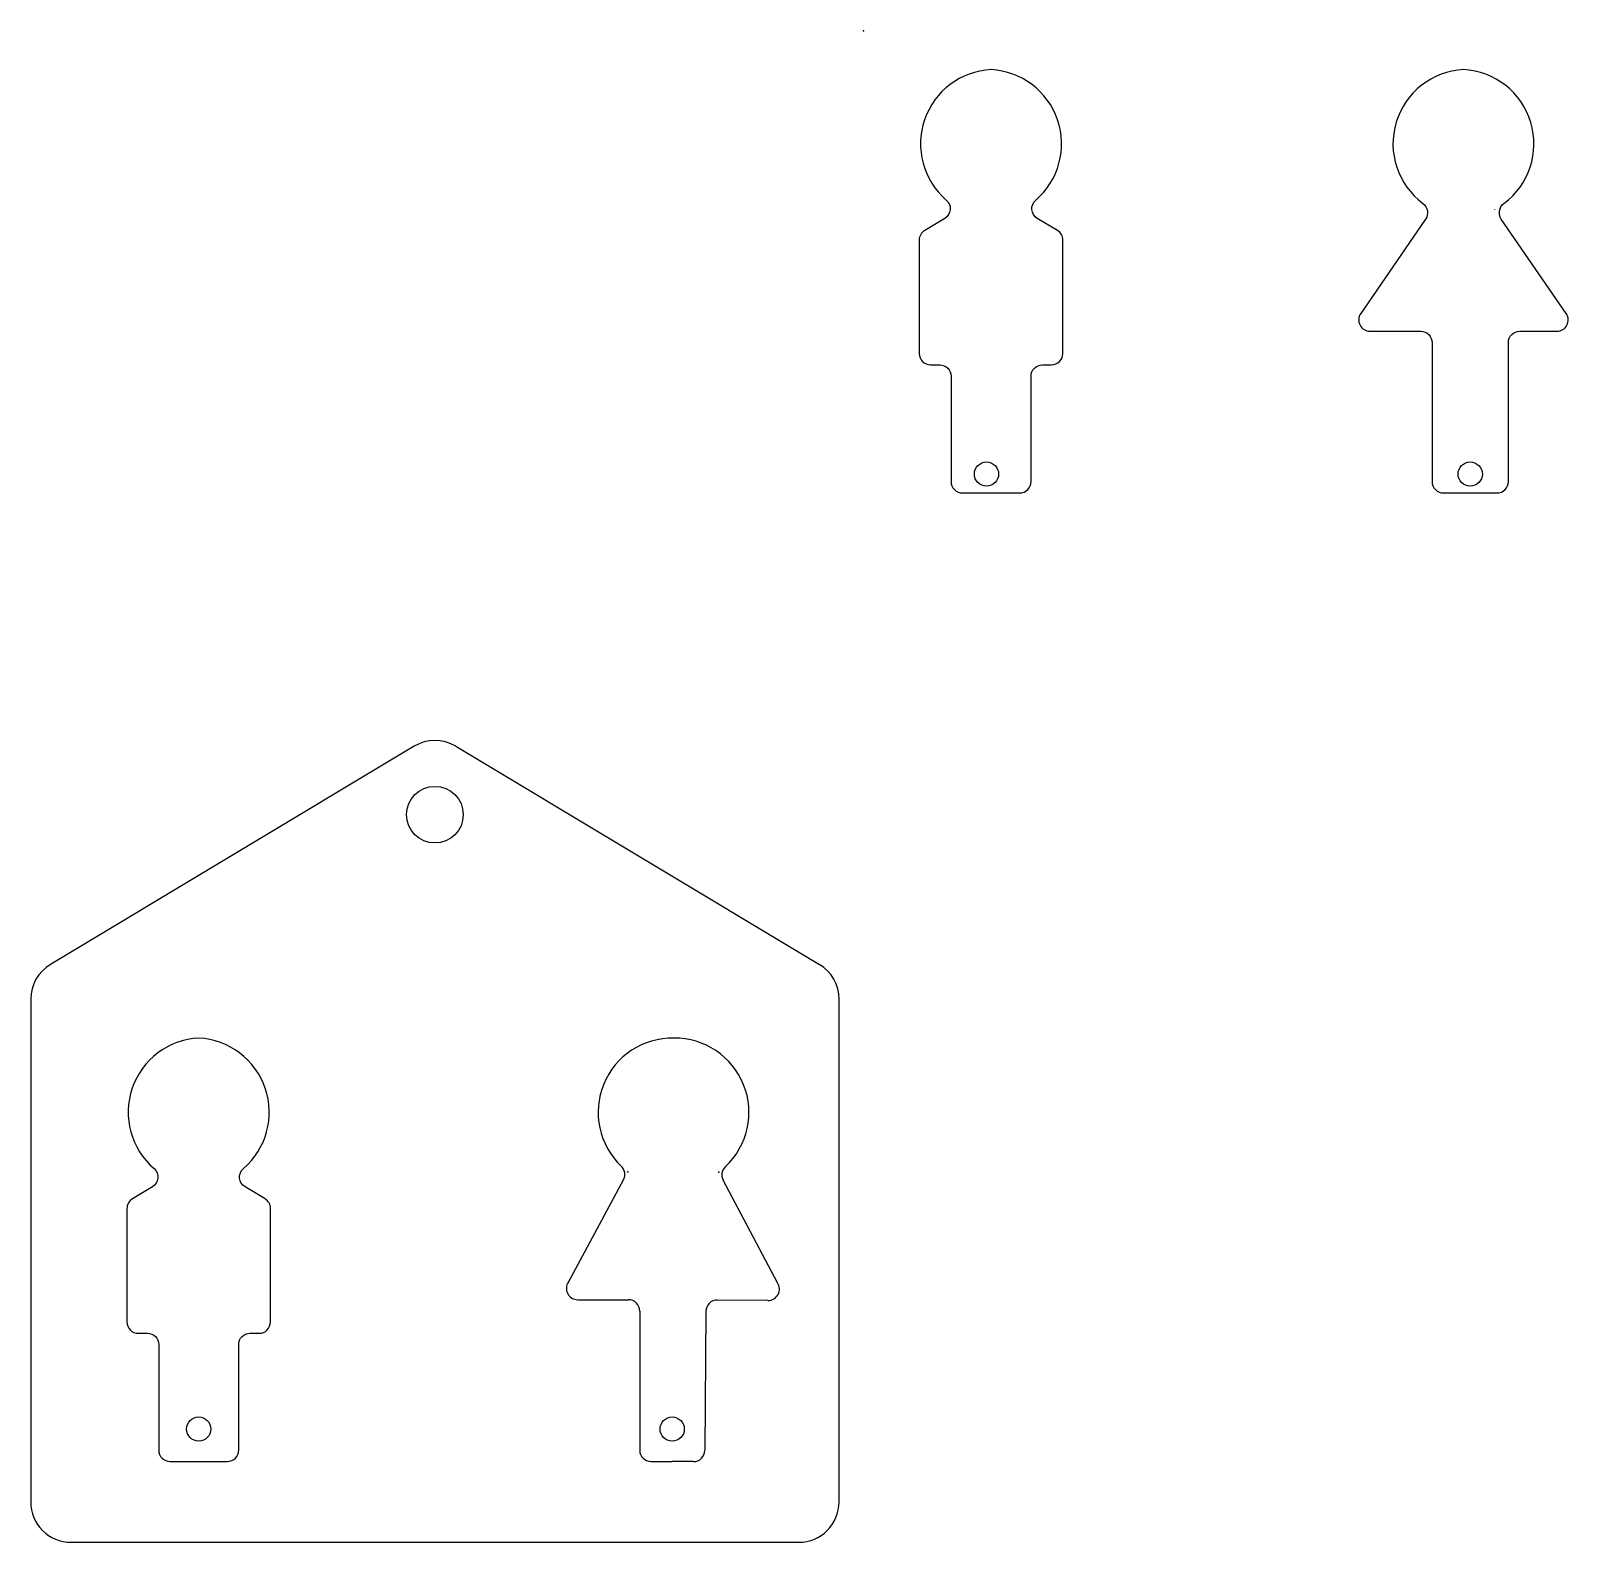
# Model space of a CAD drawing. Header units: millimetres. Extents: x -50 to 140, y -50 to 137.
import ezdxf

# ---------------------------------------------------------------- set-up
doc = ezdxf.new("R2010")
doc.units = ezdxf.units.MM
doc.layers.get('0').update_dxf_attribs({"linetype": 'CONTINUOUS'})

msp = doc.modelspace()

# ---------------------------------------------------------------- linework, layer by layer
for p, q in [((131.12, 114.85), (131.1, 114.88)), ((-2.57, 48.46), (-47.57, 21.46)), ((2.57, 48.46), (47.57, 21.46)), ((-50, 17.17), (-50, -45)), ((50, -45), (50, 17.17)), ((16.51, -17.81), (23.32, -5.16)), ((42.37, -17.91), (35.65, -5.21)), ((17.66, -20), (23.93, -20)), ((41.2, -20.09), (34.93, -20.04)), ((25.33, -21.42), (25.33, -38.6)), ((33.52, -21.46), (33.39, -38.63)), ((26.73, -40), (29.35, -40)), ((31.98, -40.02), (29.35, -40)), ((-45, -50), (45, -50))]:
    msp.add_line(p, q)
for points in [[(72.34, 79.8, 0.414214), (73.74, 81.2), (73.74, 94.24, -0.414214), (75.14, 95.64), (76.28, 95.64, 0.414214), (77.68, 97.04), (77.68, 111.07, 0.263447), (77, 112.27), (74.52, 113.76, -0.510916), (74.33, 116.02, 0.676294), (68.8, 132.16, 0.676294), (63.26, 116.02, -0.510916), (63.07, 113.76), (60.59, 112.27, 0.263447), (59.91, 111.07), (59.91, 97.04, 0.414214), (61.31, 95.64), (62.45, 95.64, -0.414214), (63.85, 94.24), (63.85, 81.2, 0.414214), (65.25, 79.8)], [(134.19, 99.8), (138.8, 99.8, 0.603708), (139.95, 101.99), (131.92, 113.68, -0.403529), (132.24, 115.6, 0.703382), (127.24, 132.16, 0.703382), (122.23, 115.6, -0.403529), (122.55, 113.68), (114.52, 101.99, 0.603708), (115.68, 99.8), (121.95, 99.8, -0.419421), (123.35, 98.37), (123.35, 81.2, 0.414214), (124.75, 79.8), (131.39, 79.8, 0.414214), (132.79, 81.2), (132.79, 98.4, -0.414214)], [(-34.95, -6.04), (-37.42, -7.52, 0.263447), (-38.1, -8.73), (-38.1, -22.75, 0.414214), (-36.7, -24.15), (-35.57, -24.15, -0.414214), (-34.17, -25.55), (-34.17, -38.6, 0.414214), (-32.77, -40), (-25.67, -40, 0.414214), (-24.27, -38.6), (-24.27, -25.55, -0.414214), (-22.87, -24.15), (-21.74, -24.15, 0.414214), (-20.34, -22.75), (-20.34, -8.73, 0.263447), (-21.02, -7.52), (-23.49, -6.04, -0.510916), (-23.69, -3.78, 0.676294), (-29.22, 12.36, 0.676294), (-34.75, -3.78, -0.510916)]]:
    msp.add_lwpolyline(points, format="xyb", close=True)
msp.add_lwpolyline([(131.1, 114.88), (131.12, 114.89)], close=True)
for centre, radius in [((68.23, 82.13), 1.5), ((128.07, 82.13), 1.5), ((0, 40), 3.5), ((-29.22, -36), 1.5), ((29.35, -36), 1.5)]:
    msp.add_circle(centre, radius)
for centre, radius, start, end in [((0, 44.17), 5, 59.0362, 120.9638), ((-45, 17.17), 5, 120.9638, 180), ((45, 17.17), 5, 0, 59.0362), ((29.37, 3.18), 9.18, 88.8294, 226.5583), ((29.67, 3.18), 9.18, -46.9974, 90.7315), ((22.09, -4.5), 1.4, -28.34, 46.5583), ((36.89, -4.56), 1.4, 133.0026, 207.9008), ((17.66, -18.6), 1.4, 145.5212, 270), ((41.21, -18.69), 1.4, -90.4391, 34.0397), ((23.93, -21.4), 1.4, -1.0167, 90), ((34.92, -21.44), 1.4, 89.5609, 180.5776), ((26.73, -38.6), 1.4, 180, 270), ((31.99, -38.62), 1.4, 269.5609, 359.5609), ((-45, -45), 5, 180, 270), ((45, -45), 5, -90, 0)]:
    msp.add_arc(centre, radius, start, end)
for p in [(53.02, 136.97), (23.86, -4.17), (35.12, -4.21)]:
    msp.add_point(p)

doc.saveas('drawing.dxf')
